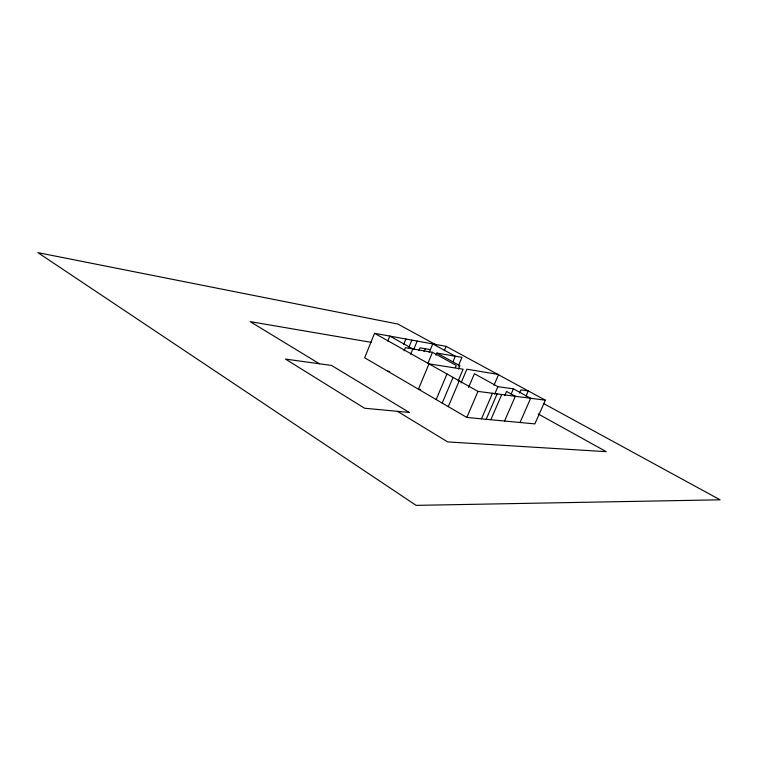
<?xml version="1.0" encoding="UTF-8"?>
<svg xmlns="http://www.w3.org/2000/svg" width="758" height="758" viewBox="0 0 758 758"><rect width="100%" height="100%" fill="white"/><g stroke="black" fill="none" stroke-linecap="round" stroke-linejoin="round"><path stroke-width="1.14" d="M374.556 333.302L364.655 357.785L466.824 417.45L534.873 423.902L545.353 400.196L446.13 346.359L374.556 333.302L477.985 391.393L545.353 400.196M387.755 341.109L389.801 336.078L412.854 348.936L410.665 354.232M403.682 344.388L405.89 339.016M404.061 350.859L405.378 347.647L432.486 352.309L456.25 365.422L455.359 367.526M408.761 347.562L411.84 340.105M413.669 349.542L417.175 341.072M418.833 350.717L420.036 347.827L430.373 349.627M424.044 351.608L425.238 348.737M429.189 352.479L432.761 343.914L455.302 356.232L453.094 361.481M427.976 363.12L432.486 352.309M436.002 355.218L436.902 353.067L461.963 357.369L458.277 366.095M444.349 350.622L446.13 346.359M436.182 399.561L446.964 373.969M442.208 403.076L453.066 377.399M458.495 368.994L459.879 365.726L436.902 353.067M458.211 380.81L463.129 369.222L428.981 363.868L418.416 389.186L420.709 389.47M448.281 406.62L459.215 380.848M461.025 382.989L466.881 369.212L498.612 374.48L493.97 385.263M468.586 387.404L474.413 373.732L497.892 386.665L513.412 388.845L530.666 398.272L520.026 422.5M466.824 417.45L477.985 391.393M481.453 418.842L492.482 393.288M494.661 394.122L497.892 386.665M486.153 419.288L497.134 393.895M490.833 419.733L501.768 394.501M504.695 395.723L506.562 391.441L515.336 396.273L504.534 421.031M511.138 394.056L513.412 388.845M519.514 393.137L520.926 389.906L528.298 390.939L525.957 396.273M387.584 371.183L389.783 371.486M371.193 342.341L250.159 321.619L319.364 363.764M436.371 345.051L397.922 324.073L37.9 252.632L416.133 505.368L720.1 499.816L543.42 403.446M538.227 413.972L606.248 451.664L447.694 441.914L397.467 411.329M409.273 412.447L364.513 408.221L285.463 359.084L331.54 365.451L409.273 412.447"/></g></svg>
